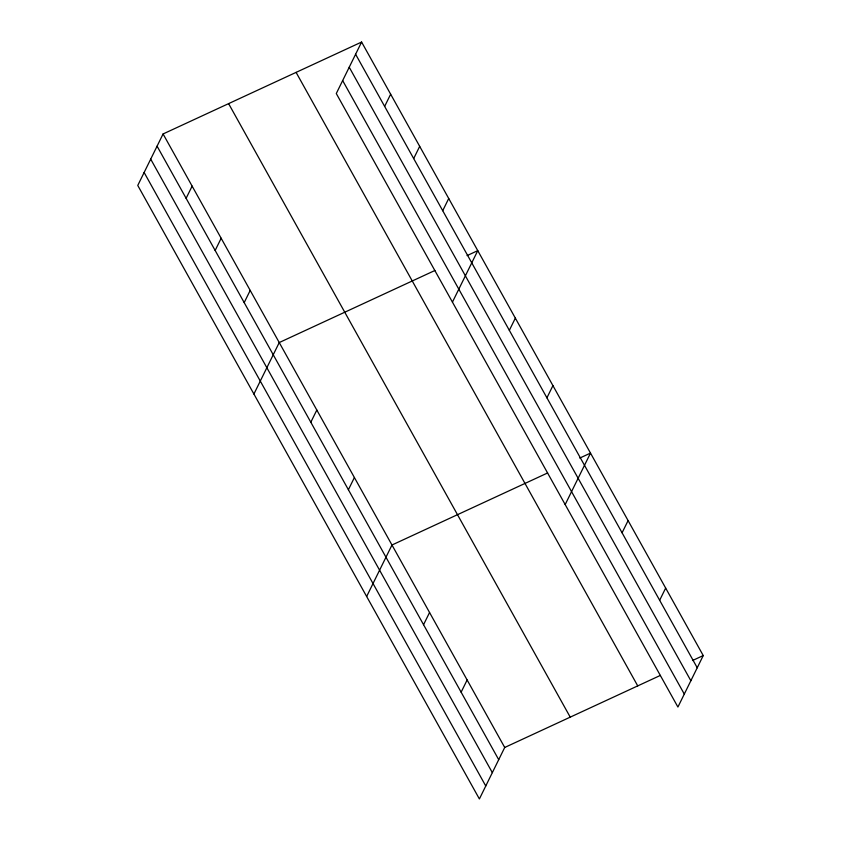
<?xml version="1.0" encoding="UTF-8"?>
<svg xmlns="http://www.w3.org/2000/svg" width="841" height="841" viewBox="0 0 841 841"><rect width="100%" height="100%" fill="white"/><g stroke="black" fill="none" stroke-linecap="round" stroke-linejoin="round"><path stroke-width="1.26" d="M361.609 42.05L336.284 93.53L677.92 707.039L703.244 655.56L361.609 42.05L163.08 133.961L137.756 185.441L479.391 798.95L504.716 747.47L660.364 675.418M186.113 198.318L192.126 186.113M215.159 250.471L221.162 238.255M244.195 302.613L250.197 290.408M384.642 106.408L390.655 94.203M253.908 394.03L279.244 342.55L434.892 270.497M413.688 158.56L419.691 146.345M310.813 422.245L316.815 410.04M442.723 210.702L448.726 198.497M348.395 489.735L354.397 477.53M452.437 302.119L477.772 250.639L467.049 255.611M366.644 596.49L391.98 545.01L547.628 472.957M509.341 330.334L515.344 318.129M423.549 624.705L429.562 612.5M546.923 397.825L552.926 385.62M461.131 692.196L467.133 679.98M565.173 504.579L590.508 453.099L579.785 458.061M622.077 532.795L628.09 520.59M659.659 600.285L665.662 588.08M692.521 660.521L703.244 655.56M355.606 54.255L697.242 667.775M349.225 67.217L690.86 680.726M342.655 80.568L684.29 694.077M296.095 72.379L637.73 685.888M228.605 103.632L570.23 717.142M163.08 133.961L504.716 747.47M157.078 146.166L498.713 759.675M150.697 159.128L492.332 772.637M144.126 172.479L485.762 785.988"/></g></svg>
